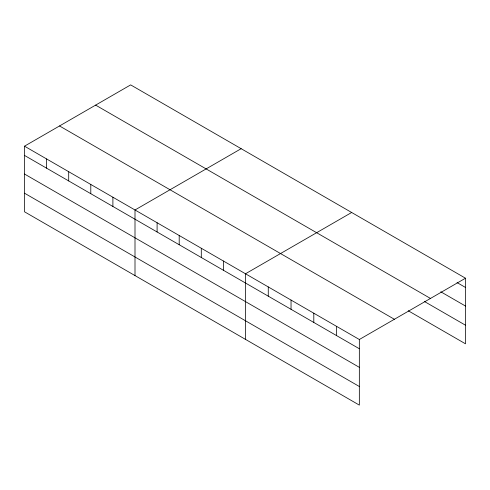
<?xml version="1.0" encoding="UTF-8"?>
<svg xmlns="http://www.w3.org/2000/svg" width="490" height="490" viewBox="0 0 490 490"><rect width="100%" height="100%" fill="white"/><g stroke="black" fill="none" stroke-linecap="round" stroke-linejoin="round"><path stroke-width="0.73" d="M359.341 367.341L359.341 339.503L24.5 146.185L24.5 211.784L359.341 405.108L359.341 367.341L24.5 174.024M408.25 310.764L465.5 343.815L465.5 278.216L130.659 84.892L24.5 146.185M241.154 148.691L135.001 209.977L135.001 275.582M351.655 212.489L245.496 273.775L245.496 339.374M359.341 339.503L465.5 278.216M457.041 282.571L465.5 287.452M440.78 291.783L465.5 306.054M95.624 105.117L430.471 298.441M424.518 301.552L465.5 325.219M59.529 125.961L394.377 319.278M24.5 155.422L359.341 348.745M24.5 193.189L359.341 386.506M336.575 326.358L336.575 335.595M313.802 313.214L313.802 322.451M291.036 300.064L291.036 309.306M268.269 286.92L268.269 296.162M223.397 261.017L223.397 270.253M201.298 248.259L201.298 257.495M179.199 235.5L179.199 244.737M157.1 222.736L157.1 231.978M112.896 197.219L112.896 206.462M90.797 184.461L90.797 193.703M68.698 171.702L68.698 180.939M46.599 158.944L46.599 168.18"/></g></svg>
